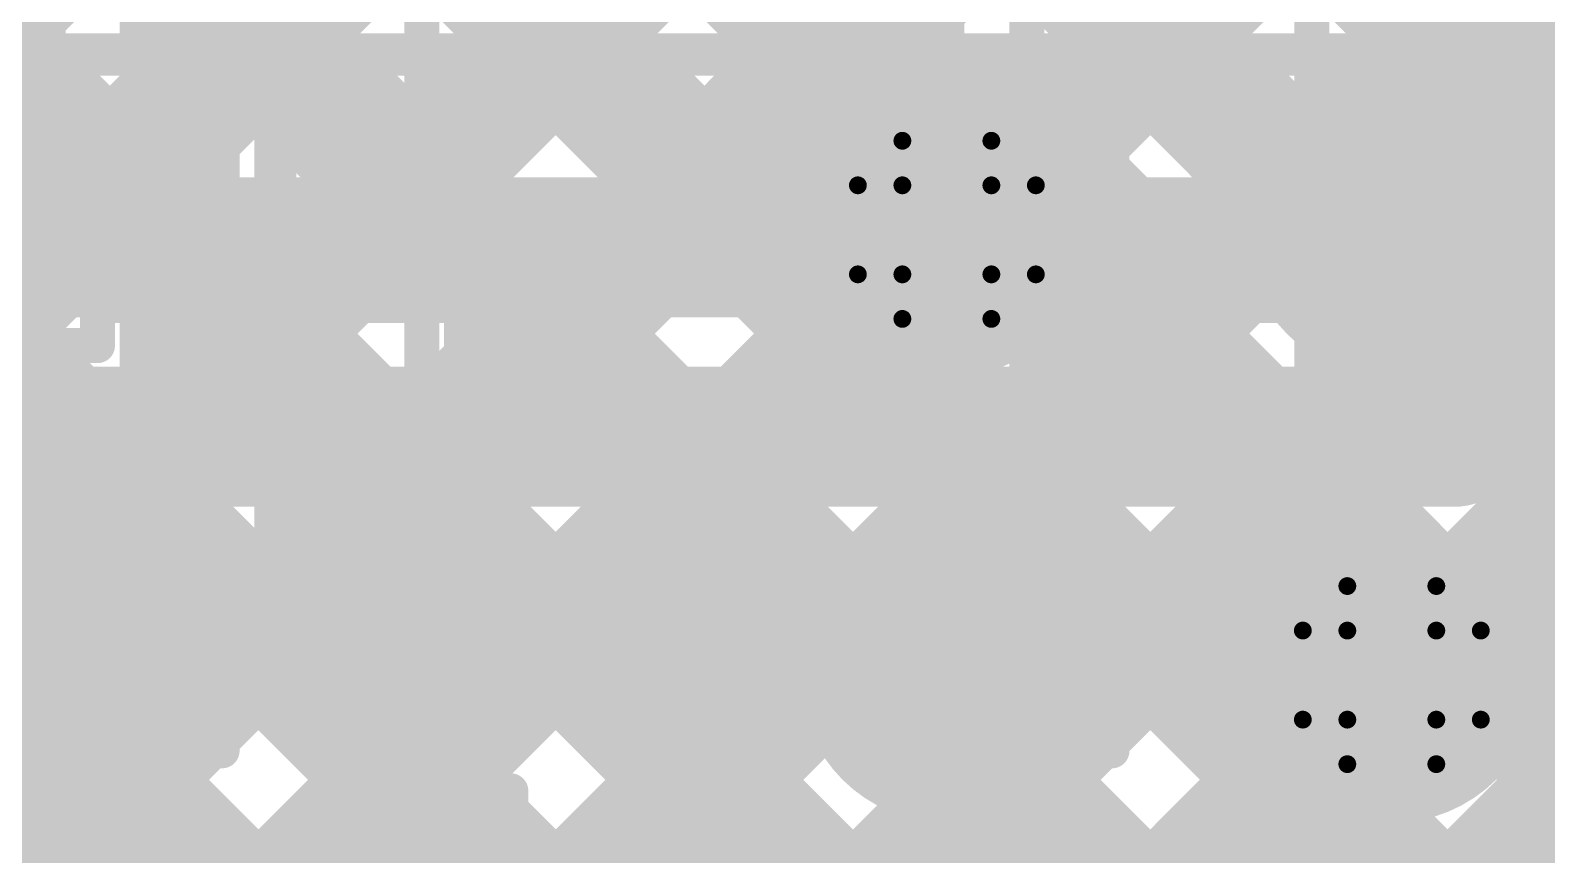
# Model space of a CAD drawing. Header units: millimetres. Extents: x 13 to 259, y -2 to 326.
# Drawn here: x 134.689 to 139.017, y 82.094 to 84.445 of the extents above; entities that cross this region are included whole.
import ezdxf

# ---------------------------------------------------------------- set-up
doc = ezdxf.new("R2010")
doc.units = ezdxf.units.MM
for name, color, linetype in [('BottomLayer', 5, 'Continuous'), ('ConnectLayer', 7, 'Continuous'), ('DrillDrawing', 1, 'Continuous'), ('Mechanical14', 56, 'Continuous'), ('Mechanical8', 56, 'Continuous'), ('MidLayer1', 16, 'Continuous'), ('MidLayer2', 76, 'Continuous'), ('MidLayer3', 90, 'Continuous'), ('MidLayer4', 156, 'Continuous'), ('MidLayer5', 130, 'Continuous'), ('MidLayer6', 216, 'Continuous'), ('MultiLayer', 9, 'Continuous'), ('TopLayer', 1, 'Continuous'), ('TopPaste', 8, 'Continuous'), ('TopSolder', 216, 'Continuous')]:
    doc.layers.add(name, color=color, linetype=linetype)

# ---------------------------------------------------------------- blocks, each defined once
blk = doc.blocks.new('SAMTEC_ASP_127797_01_185')
at = {"layer": 'Mechanical14', "const_width": 0.1}
for points in [[(18.0848, 3.2004), (17.4752, 3.2004)], [(18.0848, 3.0594), (18.0848, 3.2004)], [(19.3548, 3.2004), (18.7452, 3.2004)], [(18.7452, 3.0594), (18.7452, 3.2004)], [(19.3548, 3.0594), (19.3548, 3.2004)], [(20.6248, 3.2004), (20.0152, 3.2004)], [(20.0152, 3.0594), (20.0152, 3.2004)], [(18.1991, 3.0594), (18.0848, 3.0594)], [(18.1991, 2.7038), (18.1991, 3.0594)], [(18.7452, 3.0594), (18.6309, 3.0594)], [(18.6309, 2.7038), (18.6309, 3.0594)], [(19.4691, 3.0594), (19.3548, 3.0594)], [(19.4691, 2.7038), (19.4691, 3.0594)], [(20.0152, 3.0594), (19.9009, 3.0594)], [(19.9009, 2.7038), (19.9009, 3.0594)], [(18.1991, 2.9464), (17.3609, 2.9464)], [(19.4691, 2.9464), (18.6309, 2.9464)], [(20.7391, 2.9464), (19.9009, 2.9464)], [(18.6309, 2.7038), (18.1991, 2.7038)], [(19.9009, 2.7038), (19.4691, 2.7038)], [(18.6309, 2.3762), (18.1991, 2.3762)], [(18.1991, 2.0206), (18.1991, 2.3762)], [(18.6309, 2.0206), (18.6309, 2.3762)], [(19.9009, 2.3762), (19.4691, 2.3762)], [(19.4691, 2.0206), (19.4691, 2.3762)], [(19.8993, 2.0206), (19.8993, 2.3762)], [(18.1991, 2.1336), (17.3609, 2.1336)], [(19.4691, 2.1336), (18.6309, 2.1336)], [(20.7391, 2.1336), (19.9009, 2.1336)], [(18.1991, 2.0206), (18.0848, 2.0206)], [(18.0848, 1.8796), (18.0848, 2.0206)], [(18.7452, 2.0206), (18.6309, 2.0206)], [(18.7452, 1.8796), (18.7452, 2.0206)], [(19.4691, 2.0206), (19.3548, 2.0206)], [(19.3548, 1.8796), (19.3548, 2.0206)], [(20.0152, 2.0206), (19.9009, 2.0206)], [(20.0152, 1.8796), (20.0152, 2.0206)], [(18.0848, 1.8796), (17.4752, 1.8796)], [(19.3548, 1.8796), (18.7452, 1.8796)], [(20.6248, 1.8796), (20.0152, 1.8796)], [(18.0848, 0.6604), (17.4752, 0.6604)], [(18.0848, 0.5194), (18.0848, 0.6604)], [(19.3548, 0.6604), (18.7452, 0.6604)], [(18.7452, 0.5194), (18.7452, 0.6604)], [(19.3548, 0.5194), (19.3548, 0.6604)], [(20.6248, 0.6604), (20.0152, 0.6604)], [(20.0152, 0.5194), (20.0152, 0.6604)], [(18.1991, 0.5194), (18.0848, 0.5194)], [(18.1991, 0.1638), (18.1991, 0.5194)], [(18.7452, 0.5194), (18.6309, 0.5194)], [(18.6309, 0.1638), (18.6309, 0.5194)], [(19.4691, 0.5194), (19.3548, 0.5194)], [(19.4691, 0.1638), (19.4691, 0.5194)], [(20.0152, 0.5194), (19.9009, 0.5194)], [(19.9009, 0.1638), (19.9009, 0.5194)], [(18.1991, 0.4064), (17.3609, 0.4064)], [(19.4691, 0.4064), (18.6309, 0.4064)], [(20.7391, 0.4064), (19.9009, 0.4064)], [(18.6309, 0.1638), (18.1991, 0.1638)], [(19.9009, 0.1638), (19.4691, 0.1638)], [(18.6309, -0.1638), (18.1991, -0.1638)], [(18.1991, -0.5194), (18.1991, -0.1638)], [(18.6309, -0.5194), (18.6309, -0.1638)], [(19.9009, -0.1638), (19.4691, -0.1638)], [(19.4691, -0.5194), (19.4691, -0.1638)], [(19.8993, -0.5194), (19.8993, -0.1638)], [(18.1991, -0.4064), (17.3609, -0.4064)], [(19.4691, -0.4064), (18.6309, -0.4064)], [(20.7391, -0.4064), (19.9009, -0.4064)], [(18.1991, -0.5194), (18.0848, -0.5194)], [(18.0848, -0.6604), (18.0848, -0.5194)], [(18.7452, -0.5194), (18.6309, -0.5194)], [(18.7452, -0.6604), (18.7452, -0.5194)], [(19.4691, -0.5194), (19.3548, -0.5194)], [(19.3548, -0.6604), (19.3548, -0.5194)], [(20.0152, -0.5194), (19.9009, -0.5194)], [(20.0152, -0.6604), (20.0152, -0.5194)], [(18.0848, -0.6604), (17.4752, -0.6604)], [(19.3548, -0.6604), (18.7452, -0.6604)], [(20.6248, -0.6604), (20.0152, -0.6604)]]:
    blk.add_lwpolyline(points, dxfattribs=at)
at = {"layer": 'Mechanical14', "const_width": 0.05}
for points in [[(18.0598, 3.2004, 1), (18.1098, 3.2004, 1)], [(18.0598, 3.2004, 1), (18.1098, 3.2004, 1)], [(18.7202, 3.2004, 1), (18.7702, 3.2004, 1)], [(18.7202, 3.2004, 1), (18.7702, 3.2004, 1)], [(19.3298, 3.2004, 1), (19.3798, 3.2004, 1)], [(19.3298, 3.2004, 1), (19.3798, 3.2004, 1)], [(19.9902, 3.2004, 1), (20.0402, 3.2004, 1)], [(19.9902, 3.2004, 1), (20.0402, 3.2004, 1)], [(18.0598, 3.0594, 1), (18.1098, 3.0594, 1)], [(18.0598, 3.0594, 1), (18.1098, 3.0594, 1)], [(18.1741, 3.0594, 1), (18.2241, 3.0594, 1)], [(18.1741, 3.0594, 1), (18.2241, 3.0594, 1)], [(18.6059, 3.0594, 1), (18.6559, 3.0594, 1)], [(18.6059, 3.0594, 1), (18.6559, 3.0594, 1)], [(18.7202, 3.0594, 1), (18.7702, 3.0594, 1)], [(18.7202, 3.0594, 1), (18.7702, 3.0594, 1)], [(19.3298, 3.0594, 1), (19.3798, 3.0594, 1)], [(19.3298, 3.0594, 1), (19.3798, 3.0594, 1)], [(19.4441, 3.0594, 1), (19.4941, 3.0594, 1)], [(19.4441, 3.0594, 1), (19.4941, 3.0594, 1)], [(19.8759, 3.0594, 1), (19.9259, 3.0594, 1)], [(19.8759, 3.0594, 1), (19.9259, 3.0594, 1)], [(19.9902, 3.0594, 1), (20.0402, 3.0594, 1)], [(19.9902, 3.0594, 1), (20.0402, 3.0594, 1)], [(18.1741, 2.9464, 1), (18.2241, 2.9464, 1)], [(18.6059, 2.9464, 1), (18.6559, 2.9464, 1)], [(19.4441, 2.9464, 1), (19.4941, 2.9464, 1)], [(19.8759, 2.9464, 1), (19.9259, 2.9464, 1)], [(18.1741, 2.7038, 1), (18.2241, 2.7038, 1)], [(18.1741, 2.7038, 1), (18.2241, 2.7038, 1)], [(18.6059, 2.7038, 1), (18.6559, 2.7038, 1)], [(18.6059, 2.7038, 1), (18.6559, 2.7038, 1)], [(19.4441, 2.7038, 1), (19.4941, 2.7038, 1)], [(19.4441, 2.7038, 1), (19.4941, 2.7038, 1)], [(19.8759, 2.7038, 1), (19.9259, 2.7038, 1)], [(19.8759, 2.7038, 1), (19.9259, 2.7038, 1)], [(18.1741, 2.3762, 1), (18.2241, 2.3762, 1)], [(18.1741, 2.3762, 1), (18.2241, 2.3762, 1)], [(18.6059, 2.3762, 1), (18.6559, 2.3762, 1)], [(18.6059, 2.3762, 1), (18.6559, 2.3762, 1)], [(19.4441, 2.3762, 1), (19.4941, 2.3762, 1)], [(19.4441, 2.3762, 1), (19.4941, 2.3762, 1)], [(19.8743, 2.3762, 1), (19.9243, 2.3762, 1)], [(19.8759, 2.3762, 1), (19.9259, 2.3762, 1)], [(18.1741, 2.1336, 1), (18.2241, 2.1336, 1)], [(18.6059, 2.1336, 1), (18.6559, 2.1336, 1)], [(19.4441, 2.1336, 1), (19.4941, 2.1336, 1)], [(19.8759, 2.1336, 1), (19.9259, 2.1336, 1)], [(18.0598, 2.0206, 1), (18.1098, 2.0206, 1)], [(18.0598, 2.0206, 1), (18.1098, 2.0206, 1)], [(18.1741, 2.0206, 1), (18.2241, 2.0206, 1)], [(18.1741, 2.0206, 1), (18.2241, 2.0206, 1)], [(18.6059, 2.0206, 1), (18.6559, 2.0206, 1)], [(18.6059, 2.0206, 1), (18.6559, 2.0206, 1)], [(18.7202, 2.0206, 1), (18.7702, 2.0206, 1)], [(18.7202, 2.0206, 1), (18.7702, 2.0206, 1)], [(19.3298, 2.0206, 1), (19.3798, 2.0206, 1)], [(19.3298, 2.0206, 1), (19.3798, 2.0206, 1)], [(19.4441, 2.0206, 1), (19.4941, 2.0206, 1)], [(19.4441, 2.0206, 1), (19.4941, 2.0206, 1)], [(19.8743, 2.0206, 1), (19.9243, 2.0206, 1)], [(19.8759, 2.0206, 1), (19.9259, 2.0206, 1)], [(19.9902, 2.0206, 1), (20.0402, 2.0206, 1)], [(19.9902, 2.0206, 1), (20.0402, 2.0206, 1)], [(18.0598, 1.8796, 1), (18.1098, 1.8796, 1)], [(18.0598, 1.8796, 1), (18.1098, 1.8796, 1)], [(18.7202, 1.8796, 1), (18.7702, 1.8796, 1)], [(18.7202, 1.8796, 1), (18.7702, 1.8796, 1)], [(19.3298, 1.8796, 1), (19.3798, 1.8796, 1)], [(19.3298, 1.8796, 1), (19.3798, 1.8796, 1)], [(19.9902, 1.8796, 1), (20.0402, 1.8796, 1)], [(19.9902, 1.8796, 1), (20.0402, 1.8796, 1)], [(18.0598, 0.6604, 1), (18.1098, 0.6604, 1)], [(18.0598, 0.6604, 1), (18.1098, 0.6604, 1)], [(18.7202, 0.6604, 1), (18.7702, 0.6604, 1)], [(18.7202, 0.6604, 1), (18.7702, 0.6604, 1)], [(19.3298, 0.6604, 1), (19.3798, 0.6604, 1)], [(19.3298, 0.6604, 1), (19.3798, 0.6604, 1)], [(19.9902, 0.6604, 1), (20.0402, 0.6604, 1)], [(19.9902, 0.6604, 1), (20.0402, 0.6604, 1)], [(18.0598, 0.5194, 1), (18.1098, 0.5194, 1)], [(18.0598, 0.5194, 1), (18.1098, 0.5194, 1)], [(18.1741, 0.5194, 1), (18.2241, 0.5194, 1)], [(18.1741, 0.5194, 1), (18.2241, 0.5194, 1)], [(18.6059, 0.5194, 1), (18.6559, 0.5194, 1)], [(18.6059, 0.5194, 1), (18.6559, 0.5194, 1)], [(18.7202, 0.5194, 1), (18.7702, 0.5194, 1)], [(18.7202, 0.5194, 1), (18.7702, 0.5194, 1)], [(19.3298, 0.5194, 1), (19.3798, 0.5194, 1)], [(19.3298, 0.5194, 1), (19.3798, 0.5194, 1)], [(19.4441, 0.5194, 1), (19.4941, 0.5194, 1)], [(19.4441, 0.5194, 1), (19.4941, 0.5194, 1)], [(19.8759, 0.5194, 1), (19.9259, 0.5194, 1)], [(19.8759, 0.5194, 1), (19.9259, 0.5194, 1)], [(19.9902, 0.5194, 1), (20.0402, 0.5194, 1)], [(19.9902, 0.5194, 1), (20.0402, 0.5194, 1)], [(18.1741, 0.4064, 1), (18.2241, 0.4064, 1)], [(18.6059, 0.4064, 1), (18.6559, 0.4064, 1)], [(19.4441, 0.4064, 1), (19.4941, 0.4064, 1)], [(19.8759, 0.4064, 1), (19.9259, 0.4064, 1)], [(18.1741, 0.1638, 1), (18.2241, 0.1638, 1)], [(18.1741, 0.1638, 1), (18.2241, 0.1638, 1)], [(18.6059, 0.1638, 1), (18.6559, 0.1638, 1)], [(18.6059, 0.1638, 1), (18.6559, 0.1638, 1)], [(19.4441, 0.1638, 1), (19.4941, 0.1638, 1)], [(19.4441, 0.1638, 1), (19.4941, 0.1638, 1)], [(19.8759, 0.1638, 1), (19.9259, 0.1638, 1)], [(19.8759, 0.1638, 1), (19.9259, 0.1638, 1)], [(18.1741, -0.1638, 1), (18.2241, -0.1638, 1)], [(18.1741, -0.1638, 1), (18.2241, -0.1638, 1)], [(18.6059, -0.1638, 1), (18.6559, -0.1638, 1)], [(18.6059, -0.1638, 1), (18.6559, -0.1638, 1)], [(19.4441, -0.1638, 1), (19.4941, -0.1638, 1)], [(19.4441, -0.1638, 1), (19.4941, -0.1638, 1)], [(19.8743, -0.1638, 1), (19.9243, -0.1638, 1)], [(19.8759, -0.1638, 1), (19.9259, -0.1638, 1)], [(18.1741, -0.4064, 1), (18.2241, -0.4064, 1)], [(18.6059, -0.4064, 1), (18.6559, -0.4064, 1)], [(19.4441, -0.4064, 1), (19.4941, -0.4064, 1)], [(19.8759, -0.4064, 1), (19.9259, -0.4064, 1)], [(18.0598, -0.5194, 1), (18.1098, -0.5194, 1)], [(18.0598, -0.5194, 1), (18.1098, -0.5194, 1)], [(18.1741, -0.5194, 1), (18.2241, -0.5194, 1)], [(18.1741, -0.5194, 1), (18.2241, -0.5194, 1)], [(18.6059, -0.5194, 1), (18.6559, -0.5194, 1)], [(18.6059, -0.5194, 1), (18.6559, -0.5194, 1)], [(18.7202, -0.5194, 1), (18.7702, -0.5194, 1)], [(18.7202, -0.5194, 1), (18.7702, -0.5194, 1)], [(19.3298, -0.5194, 1), (19.3798, -0.5194, 1)], [(19.3298, -0.5194, 1), (19.3798, -0.5194, 1)], [(19.4441, -0.5194, 1), (19.4941, -0.5194, 1)], [(19.4441, -0.5194, 1), (19.4941, -0.5194, 1)], [(19.8743, -0.5194, 1), (19.9243, -0.5194, 1)], [(19.8759, -0.5194, 1), (19.9259, -0.5194, 1)], [(19.9902, -0.5194, 1), (20.0402, -0.5194, 1)], [(19.9902, -0.5194, 1), (20.0402, -0.5194, 1)], [(18.0598, -0.6604, 1), (18.1098, -0.6604, 1)], [(18.0598, -0.6604, 1), (18.1098, -0.6604, 1)], [(18.7202, -0.6604, 1), (18.7702, -0.6604, 1)], [(18.7202, -0.6604, 1), (18.7702, -0.6604, 1)], [(19.3298, -0.6604, 1), (19.3798, -0.6604, 1)], [(19.3298, -0.6604, 1), (19.3798, -0.6604, 1)], [(19.9902, -0.6604, 1), (20.0402, -0.6604, 1)], [(19.9902, -0.6604, 1), (20.0402, -0.6604, 1)]]:
    blk.add_lwpolyline(points, format="xyb", close=True, dxfattribs=at)
at = {"layer": 'Mechanical8', "const_width": 0.1}
for points in [[(18.415, 3.175), (18.415, 4.175)], [(19.685, 3.175), (19.685, 4.175)], [(18.145, 3.175), (17.145, 3.175)], [(18.415, 3.175), (17.415, 3.175)], [(18.415, 2.175), (18.415, 3.175)], [(19.415, 3.175), (18.415, 3.175)], [(19.685, 3.175), (18.685, 3.175)], [(19.685, 2.175), (19.685, 3.175)], [(20.685, 3.175), (19.685, 3.175)], [(20.955, 3.175), (19.955, 3.175)], [(18.415, 1.905), (18.415, 2.905)], [(19.685, 1.905), (19.685, 2.905)], [(18.145, 1.905), (17.145, 1.905)], [(18.415, 1.905), (17.415, 1.905)], [(18.415, 0.905), (18.415, 1.905)], [(19.415, 1.905), (18.415, 1.905)], [(19.685, 1.905), (18.685, 1.905)], [(19.685, 0.905), (19.685, 1.905)], [(20.685, 1.905), (19.685, 1.905)], [(20.955, 1.905), (19.955, 1.905)]]:
    blk.add_lwpolyline(points, dxfattribs=at)
at = {"layer": 'Mechanical8', "const_width": 0.05}
for points in [[(18.12, 3.175, 1), (18.17, 3.175, 1)], [(18.39, 3.175, 1), (18.44, 3.175, 1)], [(18.39, 3.175, 1), (18.44, 3.175, 1)], [(18.39, 3.175, 1), (18.44, 3.175, 1)], [(18.39, 3.175, 1), (18.44, 3.175, 1)], [(18.66, 3.175, 1), (18.71, 3.175, 1)], [(19.39, 3.175, 1), (19.44, 3.175, 1)], [(19.66, 3.175, 1), (19.71, 3.175, 1)], [(19.66, 3.175, 1), (19.71, 3.175, 1)], [(19.66, 3.175, 1), (19.71, 3.175, 1)], [(19.66, 3.175, 1), (19.71, 3.175, 1)], [(19.93, 3.175, 1), (19.98, 3.175, 1)], [(18.39, 2.905, 1), (18.44, 2.905, 1)], [(19.66, 2.905, 1), (19.71, 2.905, 1)], [(18.39, 2.175, 1), (18.44, 2.175, 1)], [(19.66, 2.175, 1), (19.71, 2.175, 1)], [(18.12, 1.905, 1), (18.17, 1.905, 1)], [(18.39, 1.905, 1), (18.44, 1.905, 1)], [(18.39, 1.905, 1), (18.44, 1.905, 1)], [(18.39, 1.905, 1), (18.44, 1.905, 1)], [(18.39, 1.905, 1), (18.44, 1.905, 1)], [(18.66, 1.905, 1), (18.71, 1.905, 1)], [(19.39, 1.905, 1), (19.44, 1.905, 1)], [(19.66, 1.905, 1), (19.71, 1.905, 1)], [(19.66, 1.905, 1), (19.71, 1.905, 1)], [(19.66, 1.905, 1), (19.71, 1.905, 1)], [(19.66, 1.905, 1), (19.71, 1.905, 1)], [(19.93, 1.905, 1), (19.98, 1.905, 1)], [(18.39, 0.905, 1), (18.44, 0.905, 1)], [(19.66, 0.905, 1), (19.71, 0.905, 1)]]:
    blk.add_lwpolyline(points, format="xyb", close=True, dxfattribs=at)
at = {"layer": 'TopLayer', "const_width": 0.32}
for points in [[(18.255, 3.175, 1), (18.575, 3.175, 1)], [(19.525, 3.175, 1), (19.845, 3.175, 1)], [(18.255, 1.905, 1), (18.575, 1.905, 1)], [(19.525, 1.905, 1), (19.845, 1.905, 1)]]:
    blk.add_lwpolyline(points, format="xyb", close=True, dxfattribs=at)
at = {"layer": 'TopPaste', "const_width": 0.32}
for points in [[(18.255, 3.175, 1), (18.575, 3.175, 1)], [(19.525, 3.175, 1), (19.845, 3.175, 1)], [(18.255, 1.905, 1), (18.575, 1.905, 1)], [(19.525, 1.905, 1), (19.845, 1.905, 1)]]:
    blk.add_lwpolyline(points, format="xyb", close=True, dxfattribs=at)
at = {"layer": 'TopSolder', "const_width": 0.4216}
for points in [[(18.2042, 3.175, 1), (18.6258, 3.175, 1)], [(19.4742, 3.175, 1), (19.8958, 3.175, 1)], [(18.2042, 1.905, 1), (18.6258, 1.905, 1)], [(19.4742, 1.905, 1), (19.8958, 1.905, 1)]]:
    blk.add_lwpolyline(points, format="xyb", close=True, dxfattribs=at)

msp = doc.modelspace()

# ---------------------------------------------------------------- linework, layer by layer
at = {"layer": 'BottomLayer', "const_width": 0.25}
for points in [[(137.1801, 83.8757, 1), (137.43, 83.8757, 1)], [(138.4501, 82.6057, 1), (138.7, 82.6057, 1)]]:
    msp.add_lwpolyline(points, format="xyb", close=True, dxfattribs=at)
at = {"layer": 'ConnectLayer', "const_width": 0.4}
for points in [[(127.2969, 92.4714), (139.9857, 79.7827)], [(127.2969, 92.4714), (139.9857, 79.7827)], [(121.3698, 69.6096), (143.6009, 91.8407)], [(121.3698, 69.6096), (143.6009, 91.8407)], [(129.7822, 78.022), (143.6009, 91.8407)], [(133.1602, 80.5515), (143.6087, 91)], [(133.1602, 80.5515), (143.6087, 91)], [(133.1602, 80.5515), (143.6087, 91)], [(133.926, 80.4687), (143.8676, 90.4104)], [(133.926, 80.4687), (143.8676, 90.4104)], [(133.926, 80.4687), (143.8676, 90.4104)], [(130.1785, 89.5898), (139.9857, 79.7827)], [(133.6661, 79.3604), (143.6826, 89.3768)], [(133.6661, 79.3604), (143.6826, 89.3768)], [(133.6661, 79.3604), (143.6826, 89.3768)], [(134.0722, 78.9179), (143.6515, 88.4972)], [(134.0722, 78.9179), (143.6515, 88.4972)], [(133.8382, 88.4758), (141.3336, 80.9803)], [(133.8382, 88.4758), (141.3336, 80.9803)], [(133.8382, 88.4758), (140.985, 81.3289)], [(134.4539, 87.86), (138.4882, 83.8257)], [(135.5859, 83.8257), (139.6202, 87.86)], [(136.4344, 83.8257), (140.4687, 87.86)], [(137.283, 83.8257), (141.3173, 87.86)], [(132.1185, 87.6499), (135.9426, 83.8257)], [(127.0089, 71.0061), (143.6089, 87.6061)], [(127.0089, 71.0061), (143.6089, 87.6061)], [(134.0295, 87.4359), (140.6291, 80.8363)], [(134.0295, 87.4359), (140.6291, 80.8363)], [(134.0295, 87.4359), (140.6291, 80.8363)], [(134.0295, 87.4359), (137.6397, 83.8257)], [(133.5206, 87.0963), (144.7916, 75.8253)], [(133.5206, 87.0963), (144.7916, 75.8253)], [(133.5206, 87.0963), (140.9891, 79.6278)], [(133.5206, 87.0963), (136.7912, 83.8257)], [(128.9034, 72.052), (143.867, 87.0156)], [(128.9034, 72.052), (143.867, 87.0156)], [(136.2164, 79.365), (143.867, 87.0156)], [(134.0702, 84.0071), (136.8337, 86.7705)], [(134.0702, 84.0071), (136.8337, 86.7705)], [(134.0702, 84.0071), (136.8337, 86.7705)], [(134.0702, 84.0071), (136.8337, 86.7705)], [(138.1315, 83.8257), (140.9224, 86.6166)], [(138.5295, 83.8257), (140.9224, 86.2187)], [(132.6533, 81.7416), (136.8992, 85.9875)], [(132.6533, 81.7416), (136.8992, 85.9875)], [(132.6533, 81.7416), (136.8992, 85.9875)], [(134.7374, 83.8257), (136.8992, 85.9875)], [(134.0722, 78.9179), (140.985, 85.8308)], [(137.3359, 85.8265), (145.499, 77.6634)], [(137.3359, 85.8265), (145.499, 77.6634)], [(137.3359, 85.8265), (140.985, 82.1774)], [(137.3359, 85.8265), (138.9331, 84.2294)], [(139.1359, 82.9049), (141.8433, 85.6122)], [(131.9035, 75.9007), (140.985, 84.9822)], [(134.0277, 84.8921), (139.5821, 79.3377)], [(134.0277, 84.8921), (139.5821, 79.3377)], [(134.0277, 84.8921), (139.5821, 79.3377)], [(134.0277, 84.8921), (135.0941, 83.8257)], [(132.4371, 75.5858), (140.985, 84.1337)], [(134.0719, 83.9995), (139.2361, 78.8353)], [(134.0719, 83.9995), (139.2361, 78.8353)], [(134.0719, 83.9995), (139.2361, 78.8353)], [(134.0829, 83.8257), (138.5295, 83.8257)], [(133.8317, 83.3912), (141.4852, 75.7377)], [(133.8317, 83.3912), (141.4852, 75.7377)], [(133.8317, 83.3912), (140.985, 76.2378)], [(130.1579, 82.7457), (138.7531, 82.7457)], [(131.1252, 79.365), (134.5059, 82.7457)], [(133.1602, 80.5515), (135.3544, 82.7457)], [(133.6661, 79.3604), (137.0515, 82.7457)], [(133.926, 80.4687), (136.203, 82.7457)], [(134.4772, 82.7457), (137.859, 79.3639)], [(134.5193, 79.365), (137.9, 82.7457)], [(135.3257, 82.7457), (138.7064, 79.365)], [(135.3678, 79.365), (138.7485, 82.7457)], [(136.1741, 82.7457), (139.5821, 79.3377)], [(137.0226, 82.7457), (139.9857, 79.7827)], [(137.8712, 82.7457), (141.2519, 79.365)], [(138.7197, 82.7457), (140.6291, 80.8363)]]:
    msp.add_lwpolyline(points, dxfattribs=at)
at = {"layer": 'ConnectLayer', "const_width": 0.2}
for points in [[(138.8331, 84.2294, 1), (139.0331, 84.2294, 1)], [(134.6374, 83.8257, 1), (134.8374, 83.8257, 1)], [(134.9941, 83.8257, 1), (135.1941, 83.8257, 1)], [(135.4859, 83.8257, 1), (135.6859, 83.8257, 1)], [(135.8426, 83.8257, 1), (136.0426, 83.8257, 1)], [(136.3344, 83.8257, 1), (136.5344, 83.8257, 1)], [(136.6912, 83.8257, 1), (136.8912, 83.8257, 1)], [(137.183, 83.8257, 1), (137.383, 83.8257, 1)], [(137.5397, 83.8257, 1), (137.7397, 83.8257, 1)], [(138.0315, 83.8257, 1), (138.2315, 83.8257, 1)], [(138.3882, 83.8257, 1), (138.5882, 83.8257, 1)], [(138.4295, 83.8257, 1), (138.6295, 83.8257, 1)], [(138.4295, 83.8257, 1), (138.6295, 83.8257, 1)], [(139.035, 82.9039, 1), (139.235, 82.9039, 1)], [(139.0359, 82.9049, 1), (139.2359, 82.9049, 1)], [(139.0359, 82.9049, 1), (139.2359, 82.9049, 1)], [(134.4059, 82.7457, 1), (134.6059, 82.7457, 1)], [(135.2257, 82.7457, 1), (135.4257, 82.7457, 1)], [(135.2544, 82.7457, 1), (135.4544, 82.7457, 1)], [(136.0741, 82.7457, 1), (136.2741, 82.7457, 1)], [(136.103, 82.7457, 1), (136.303, 82.7457, 1)], [(136.9226, 82.7457, 1), (137.1226, 82.7457, 1)], [(136.9515, 82.7457, 1), (137.1515, 82.7457, 1)], [(137.7712, 82.7457, 1), (137.9712, 82.7457, 1)], [(137.8, 82.7457, 1), (138, 82.7457, 1)], [(138.6197, 82.7457, 1), (138.8197, 82.7457, 1)], [(138.6485, 82.7457, 1), (138.8485, 82.7457, 1)], [(138.6531, 82.7457, 1), (138.8531, 82.7457, 1)], [(138.6531, 82.7457, 1), (138.8531, 82.7457, 1)], [(138.6531, 82.7457, 1), (138.8531, 82.7457, 1)]]:
    msp.add_lwpolyline(points, format="xyb", close=True, dxfattribs=at)
at = {"layer": 'ConnectLayer', "const_width": 0.4}
for points in [[(139.1359, 82.9049, -0.199574), (138.7531, 82.7457)], [(139.135, 82.9039, -0.198912), (138.7531, 82.7457)]]:
    msp.add_lwpolyline(points, format="xyb", dxfattribs=at)
at = {"layer": 'DrillDrawing', "const_width": 0.0508}
for points in [[(137.178, 84.0027), (137.178, 84.1297)], [(137.178, 84.1297), (137.432, 84.1297)], [(137.432, 84.0027), (137.432, 84.1297)], [(137.051, 83.7487), (137.051, 84.0027)], [(137.051, 84.0027), (137.178, 84.0027)], [(137.432, 84.0027), (137.559, 84.0027)], [(137.559, 83.7487), (137.559, 84.0027)], [(137.051, 83.7487), (137.178, 83.7487)], [(137.178, 83.6217), (137.178, 83.7487)], [(137.432, 83.7487), (137.559, 83.7487)], [(137.432, 83.6217), (137.432, 83.7487)], [(137.178, 83.6217), (137.432, 83.6217)], [(138.448, 82.7327), (138.448, 82.8597)], [(138.448, 82.8597), (138.702, 82.8597)], [(138.702, 82.7327), (138.702, 82.8597)], [(138.321, 82.4787), (138.321, 82.7327)], [(138.321, 82.7327), (138.448, 82.7327)], [(138.702, 82.7327), (138.829, 82.7327)], [(138.829, 82.4787), (138.829, 82.7327)], [(138.321, 82.4787), (138.448, 82.4787)], [(138.448, 82.3517), (138.448, 82.4787)], [(138.702, 82.4787), (138.829, 82.4787)], [(138.702, 82.3517), (138.702, 82.4787)], [(138.448, 82.3517), (138.702, 82.3517)]]:
    msp.add_lwpolyline(points, dxfattribs=at)
at = {"layer": 'DrillDrawing', "const_width": 0.0254}
for points in [[(137.1653, 84.1297, 1), (137.1907, 84.1297, 1)], [(137.1653, 84.1297, 1), (137.1907, 84.1297, 1)], [(137.4193, 84.1297, 1), (137.4447, 84.1297, 1)], [(137.4193, 84.1297, 1), (137.4447, 84.1297, 1)], [(137.0383, 84.0027, 1), (137.0637, 84.0027, 1)], [(137.0383, 84.0027, 1), (137.0637, 84.0027, 1)], [(137.1653, 84.0027, 1), (137.1907, 84.0027, 1)], [(137.1653, 84.0027, 1), (137.1907, 84.0027, 1)], [(137.4193, 84.0027, 1), (137.4447, 84.0027, 1)], [(137.4193, 84.0027, 1), (137.4447, 84.0027, 1)], [(137.5463, 84.0027, 1), (137.5717, 84.0027, 1)], [(137.5463, 84.0027, 1), (137.5717, 84.0027, 1)], [(137.0383, 83.7487, 1), (137.0637, 83.7487, 1)], [(137.0383, 83.7487, 1), (137.0637, 83.7487, 1)], [(137.1653, 83.7487, 1), (137.1907, 83.7487, 1)], [(137.1653, 83.7487, 1), (137.1907, 83.7487, 1)], [(137.4193, 83.7487, 1), (137.4447, 83.7487, 1)], [(137.4193, 83.7487, 1), (137.4447, 83.7487, 1)], [(137.5463, 83.7487, 1), (137.5717, 83.7487, 1)], [(137.5463, 83.7487, 1), (137.5717, 83.7487, 1)], [(137.1653, 83.6217, 1), (137.1907, 83.6217, 1)], [(137.1653, 83.6217, 1), (137.1907, 83.6217, 1)], [(137.4193, 83.6217, 1), (137.4447, 83.6217, 1)], [(137.4193, 83.6217, 1), (137.4447, 83.6217, 1)], [(138.4353, 82.8597, 1), (138.4607, 82.8597, 1)], [(138.4353, 82.8597, 1), (138.4607, 82.8597, 1)], [(138.6893, 82.8597, 1), (138.7147, 82.8597, 1)], [(138.6893, 82.8597, 1), (138.7147, 82.8597, 1)], [(138.3083, 82.7327, 1), (138.3337, 82.7327, 1)], [(138.3083, 82.7327, 1), (138.3337, 82.7327, 1)], [(138.4353, 82.7327, 1), (138.4607, 82.7327, 1)], [(138.4353, 82.7327, 1), (138.4607, 82.7327, 1)], [(138.6893, 82.7327, 1), (138.7147, 82.7327, 1)], [(138.6893, 82.7327, 1), (138.7147, 82.7327, 1)], [(138.8163, 82.7327, 1), (138.8417, 82.7327, 1)], [(138.8163, 82.7327, 1), (138.8417, 82.7327, 1)], [(138.3083, 82.4787, 1), (138.3337, 82.4787, 1)], [(138.3083, 82.4787, 1), (138.3337, 82.4787, 1)], [(138.4353, 82.4787, 1), (138.4607, 82.4787, 1)], [(138.4353, 82.4787, 1), (138.4607, 82.4787, 1)], [(138.6893, 82.4787, 1), (138.7147, 82.4787, 1)], [(138.6893, 82.4787, 1), (138.7147, 82.4787, 1)], [(138.8163, 82.4787, 1), (138.8417, 82.4787, 1)], [(138.8163, 82.4787, 1), (138.8417, 82.4787, 1)], [(138.4353, 82.3517, 1), (138.4607, 82.3517, 1)], [(138.4353, 82.3517, 1), (138.4607, 82.3517, 1)], [(138.6893, 82.3517, 1), (138.7147, 82.3517, 1)], [(138.6893, 82.3517, 1), (138.7147, 82.3517, 1)]]:
    msp.add_lwpolyline(points, format="xyb", close=True, dxfattribs=at)
at = {"layer": 'MidLayer1', "const_width": 0.25}
for points in [[(137.1801, 83.8757, 1), (137.43, 83.8757, 1)], [(138.4501, 82.6057, 1), (138.7, 82.6057, 1)]]:
    msp.add_lwpolyline(points, format="xyb", close=True, dxfattribs=at)
at = {"layer": 'MidLayer2', "const_width": 0.12}
msp.add_lwpolyline([(130.2886, 84.3757), (141.0033, 84.3757)], dxfattribs=at)
at = {"layer": 'MidLayer2', "const_width": 0.25}
for points in [[(137.1801, 83.8757, 1), (137.43, 83.8757, 1)], [(138.4501, 82.6057, 1), (138.7, 82.6057, 1)]]:
    msp.add_lwpolyline(points, format="xyb", close=True, dxfattribs=at)
at = {"layer": 'MidLayer3', "const_width": 0.4}
for points in [[(138.7531, 83.2857), (141.4624, 85.995)], [(130.1579, 83.2857), (138.7531, 83.2857)]]:
    msp.add_lwpolyline(points, dxfattribs=at)
at = {"layer": 'MidLayer3'}
for points, const_width in [([(137.1801, 83.8757, 1), (137.43, 83.8757, 1)], 0.25), ([(138.6531, 83.2857, 1), (138.8531, 83.2857, 1)], 0.2), ([(138.6531, 83.2857, 1), (138.8531, 83.2857, 1)], 0.2), ([(138.4501, 82.6057, 1), (138.7, 82.6057, 1)], 0.25)]:
    msp.add_lwpolyline(points, format="xyb", close=True, dxfattribs=dict(at, const_width=const_width))
at = {"layer": 'MidLayer4', "const_width": 0.12}
for points in [[(135.0841, 84.2884), (135.0841, 87.8237)], [(135.4041, 84.1559), (135.4041, 87.6912)], [(138.3839, 84.225), (140.125, 85.9662)], [(138.5164, 83.905), (140.445, 85.8336)], [(135.8626, 85.3099), (136.8468, 84.3257)], [(137.624, 84.6457), (138.0447, 84.225)], [(136.8468, 84.3257), (137.4914, 84.3257)], [(137.4914, 84.3257), (137.9121, 83.905)], [(135.0684, 84.2726), (135.0841, 84.2884)], [(135.0684, 82.7467), (135.0684, 84.2726)], [(138.0447, 84.225), (138.3839, 84.225)], [(135.3883, 84.1401), (135.4041, 84.1559)], [(135.3883, 82.6142), (135.3883, 84.1401)], [(137.9121, 83.905), (138.5164, 83.905)], [(134.4773, 82.1557), (135.0684, 82.7467)], [(134.6099, 81.8357), (135.3883, 82.6142)]]:
    msp.add_lwpolyline(points, dxfattribs=at)
at = {"layer": 'MidLayer4'}
for points, const_width in [([(136.8168, 84.3257, 1), (136.8768, 84.3257, 1)], 0.06), ([(136.8168, 84.3257, 1), (136.8768, 84.3257, 1)], 0.06), ([(137.4614, 84.3257, 1), (137.5214, 84.3257, 1)], 0.06), ([(137.4614, 84.3257, 1), (137.5214, 84.3257, 1)], 0.06), ([(135.0384, 84.2726, 1), (135.0983, 84.2726, 1)], 0.06), ([(135.0384, 84.2726, 1), (135.0983, 84.2726, 1)], 0.06), ([(135.0541, 84.2884, 1), (135.1141, 84.2884, 1)], 0.06), ([(135.0541, 84.2884, 1), (135.1141, 84.2884, 1)], 0.06), ([(138.0147, 84.225, 1), (138.0747, 84.225, 1)], 0.06), ([(138.0147, 84.225, 1), (138.0747, 84.225, 1)], 0.06), ([(138.3539, 84.225, 1), (138.4139, 84.225, 1)], 0.06), ([(138.3539, 84.225, 1), (138.4139, 84.225, 1)], 0.06), ([(135.3583, 84.1401, 1), (135.4183, 84.1401, 1)], 0.06), ([(135.3583, 84.1401, 1), (135.4183, 84.1401, 1)], 0.06), ([(135.3741, 84.1559, 1), (135.4341, 84.1559, 1)], 0.06), ([(135.3741, 84.1559, 1), (135.4341, 84.1559, 1)], 0.06), ([(137.1801, 83.8757, 1), (137.43, 83.8757, 1)], 0.25), ([(137.8821, 83.905, 1), (137.9421, 83.905, 1)], 0.06), ([(137.8821, 83.905, 1), (137.9421, 83.905, 1)], 0.06), ([(138.4864, 83.905, 1), (138.5464, 83.905, 1)], 0.06), ([(138.4864, 83.905, 1), (138.5464, 83.905, 1)], 0.06), ([(138.4501, 82.6057, 1), (138.7, 82.6057, 1)], 0.25), ([(135.0384, 82.7467, 1), (135.0983, 82.7467, 1)], 0.06), ([(135.0384, 82.7467, 1), (135.0983, 82.7467, 1)], 0.06), ([(135.3583, 82.6142, 1), (135.4183, 82.6142, 1)], 0.06), ([(135.3583, 82.6142, 1), (135.4183, 82.6142, 1)], 0.06)]:
    msp.add_lwpolyline(points, format="xyb", close=True, dxfattribs=dict(at, const_width=const_width))
at = {"layer": 'MidLayer5', "const_width": 0.25}
for points in [[(137.1801, 83.8757, 1), (137.43, 83.8757, 1)], [(138.4501, 82.6057, 1), (138.7, 82.6057, 1)]]:
    msp.add_lwpolyline(points, format="xyb", close=True, dxfattribs=at)
at = {"layer": 'MidLayer6', "const_width": 0.25}
for points in [[(137.1801, 83.8757, 1), (137.43, 83.8757, 1)], [(138.4501, 82.6057, 1), (138.7, 82.6057, 1)]]:
    msp.add_lwpolyline(points, format="xyb", close=True, dxfattribs=at)
at = {"layer": 'MultiLayer', "const_width": 0.25}
for points in [[(137.1801, 83.8757, 1), (137.43, 83.8757, 1)], [(138.4501, 82.6057, 1), (138.7, 82.6057, 1)]]:
    msp.add_lwpolyline(points, format="xyb", close=True, dxfattribs=at)
at = {"layer": 'TopLayer', "const_width": 0.25}
for points in [[(137.1801, 83.8757, 1), (137.43, 83.8757, 1)], [(138.4501, 82.6057, 1), (138.7, 82.6057, 1)]]:
    msp.add_lwpolyline(points, format="xyb", close=True, dxfattribs=at)

# ---------------------------------------------------------------- block references
at = {"rotation": 270}
msp.add_blockref('SAMTEC_ASP_127797_01_185', (135.4, 102.2907), dxfattribs=at)

doc.saveas('drawing.dxf')
